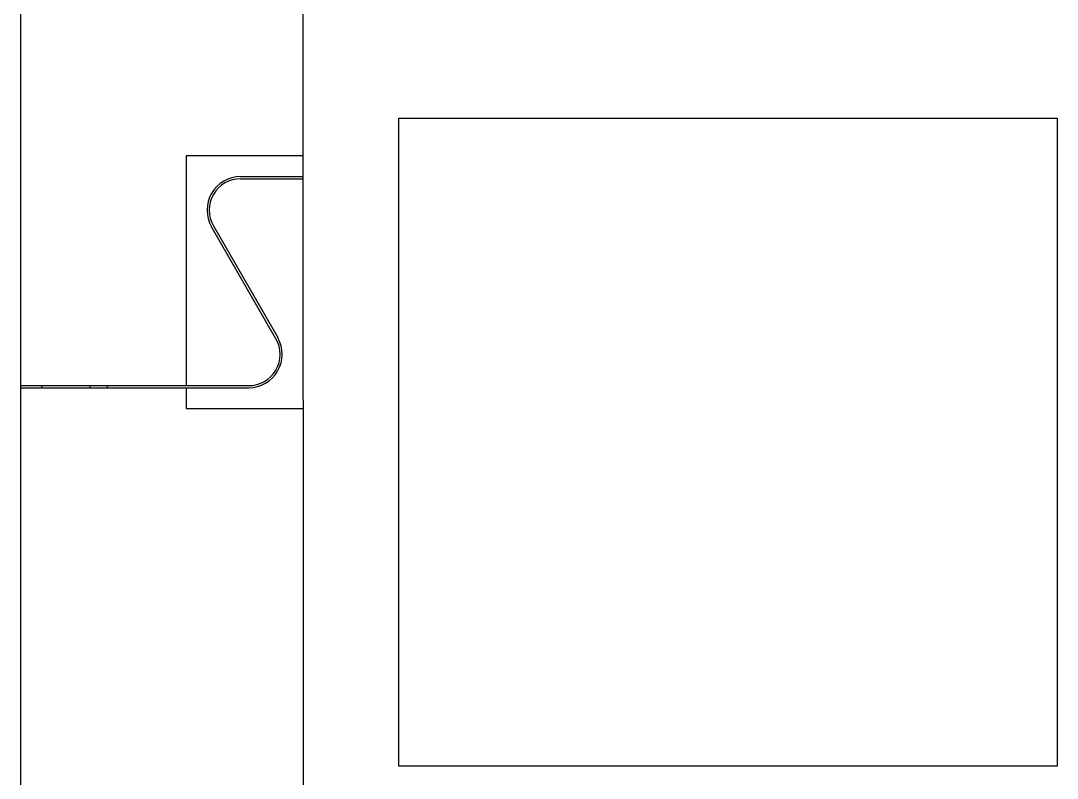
# Model space of a CAD drawing. Header units: millimetres. Extents: x 563 to 681, y 173 to 284.
# Drawn here: x 609.051 to 614.01, y 181.537 to 185.161 of the extents above; entities that cross this region are included whole.
import ezdxf

# ---------------------------------------------------------------- set-up
doc = ezdxf.new("R2010")
doc.units = ezdxf.units.MM
doc.header["$LTSCALE"] = 30.734
doc.layers.get('0').update_dxf_attribs({"linetype": 'CONTINUOUS'})

msp = doc.modelspace()

# ---------------------------------------------------------------- linework, layer by layer
at = {"linetype": 'Continuous'}
for p, q in [((610.3968, 193.4054), (610.4055, 174.4054)), ((609.0512, 179.4453), (609.0512, 188.3853)), ((610.8605, 181.5954), (610.8605, 184.6954)), ((610.8605, 184.6954), (614.0105, 184.6954)), ((614.0105, 184.6954), (614.0105, 181.5954)), ((609.8428, 184.5153), (609.8428, 183.4153)), ((610.402, 184.5153), (609.8428, 184.5153)), ((610.1028, 184.4153), (610.402, 184.4153)), ((610.1028, 184.4053), (610.402, 184.4053)), ((610.272, 183.6401), (609.9641, 184.1756)), ((609.9728, 184.1806), (610.2807, 183.6451)), ((609.0512, 183.4153), (610.142, 183.4153)), ((609.0512, 183.4053), (610.142, 183.4053)), ((609.1512, 183.4153), (609.1512, 183.4053)), ((609.3812, 183.4153), (609.3812, 183.4053)), ((609.4662, 183.4053), (609.4662, 183.4153)), ((609.8428, 183.4053), (609.8428, 183.3053)), ((609.8428, 183.3053), (610.402, 183.3053)), ((614.0105, 181.5954), (610.8605, 181.5954))]:
    msp.add_line(p, q, dxfattribs=at)
for centre, radius, start, end in [((610.1028, 184.2553), 0.16, 90, 209.8989), ((610.1028, 184.2553), 0.15, 90, 209.8989), ((610.142, 183.5653), 0.16, 270, 29.8989), ((610.142, 183.5653), 0.15, 270, 29.8989)]:
    msp.add_arc(centre, radius, start, end, dxfattribs=at)

doc.saveas('drawing.dxf')
